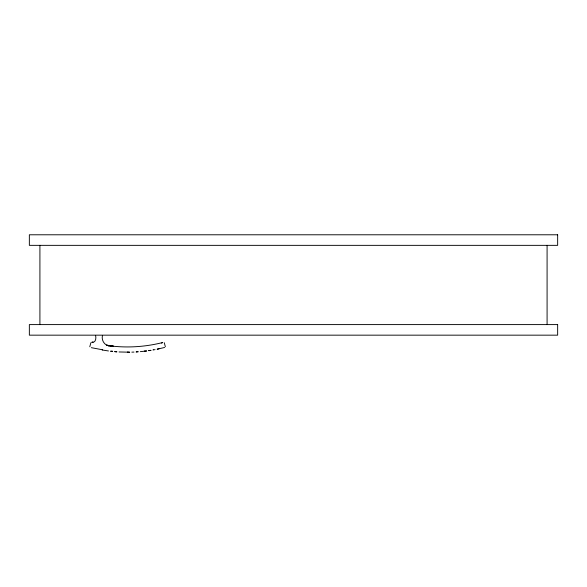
<?xml version="1.0" encoding="UTF-8"?>
<svg xmlns="http://www.w3.org/2000/svg" width="587" height="587" viewBox="0 0 587 587"><rect width="100%" height="100%" fill="white"/><g stroke="black" fill="none" stroke-linecap="round" stroke-linejoin="round"><path stroke-width="0.88" d="M102.402 335.654C101.426 339.924 104.024 344.892 108.47 345.692M89.789 346.748L90.868 342.742M158.798 348.575L159.114 348.781L157.111 349.199L164.609 347.475M155.071 349.61L153.002 349.991L153.207 349.683M148.797 350.666L150.903 350.336L148.797 350.666L149.017 350.358M144.806 350.923L144.578 351.217L146.691 350.953L140.337 351.657M161.601 343.16L162.54 342.581M131.833 352.149L133.961 352.075M127.834 351.943L127.57 352.207L129.705 352.2L119.058 351.958M114.81 351.657L116.93 351.818L114.81 351.65L115.096 351.408M112.689 351.444L110.569 351.224L112.455 351.158M102.454 349.771L91.323 347.673M102.454 349.764L102.153 349.984L108.456 350.96M162.445 342.603L162.753 342.522C145.605 346.858 127.672 348.054 110.121 345.868L113.379 346.227L106.585 345.119L107.861 345.589M92.585 342.243L93.04 342.192L91.785 342.302C95.732 342.874 96.261 338.523 95.637 335.654M137.93 351.576L136.089 351.958L138.216 351.826M111.479 346.022L113.474 346.235M111.684 346.044L107.069 345.413L109.681 345.802L108.316 345.626M107.524 345.501L107.032 345.347L109.043 345.963M164.279 342.742L165.351 346.748M547.084 245.351L547.084 324.596M39.916 245.351L39.916 324.596M557.65 234.785L29.35 234.785L29.35 245.351L557.65 245.351L557.65 234.785M557.65 324.596L29.35 324.596L29.35 335.162L557.65 335.162L557.65 324.596"/></g></svg>
